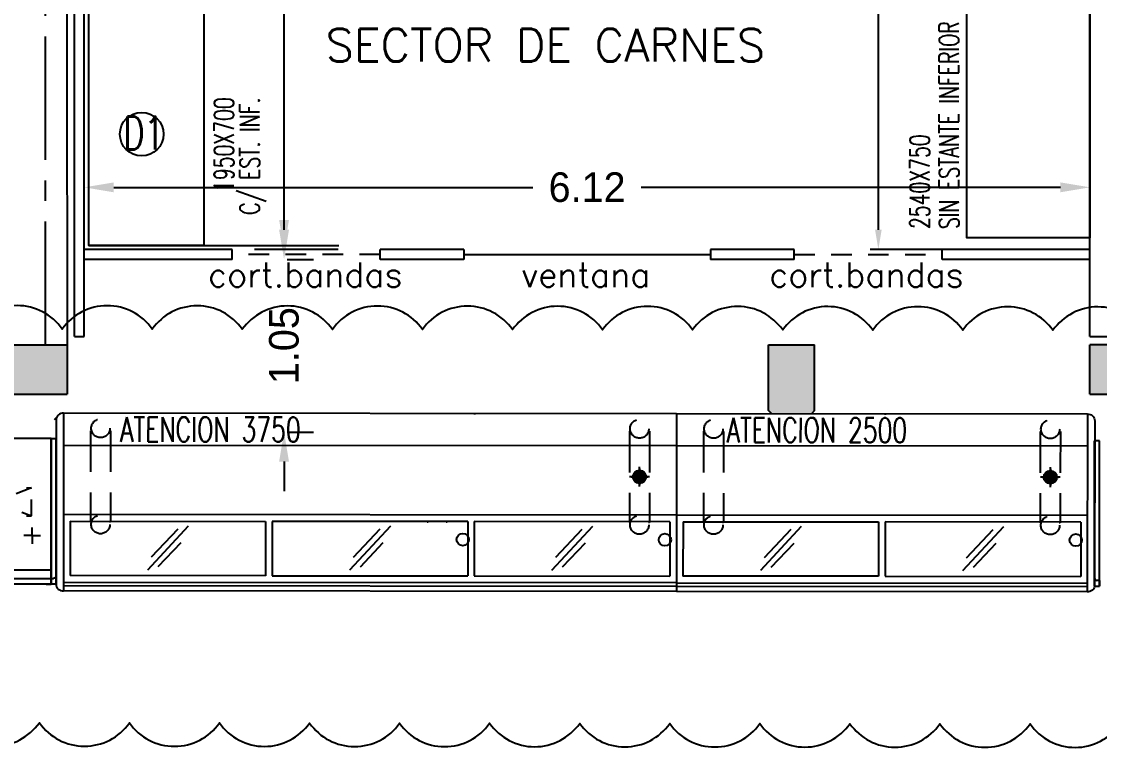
# Model space of a CAD drawing. Header units: metres. Extents: x 95 to 486, y 2972 to 3465.
# Drawn here: x 186.06 to 192.62, y 3407.13 to 3411.54 of the extents above; entities that cross this region are included whole.
import ezdxf
from ezdxf.enums import TextEntityAlignment as Align

# ---------------------------------------------------------------- set-up
doc = ezdxf.new("R2010")
doc.units = ezdxf.units.M
for name, pattern in [('CENTER2', [1.125, 0.75, -0.125, 0.125, -0.125]), ('DASHDOT2', [0.5, 0.25, -0.125, 0, -0.125]), ('HIDDEN', [0.375, 0.25, -0.125]), ('HIDDEN2', [0.1875, 0.125, -0.0625]), ('TRATTEGGIATA2', [0.375, 0.25, -0.125])]:
    doc.linetypes.add(name, pattern=pattern)
for name, color, linetype in [('0_CAMARAS', 4, 'Continuous'), ('0_LINEAS-MEDIANERAS', 1, 'DASHDOT2'), ('0_MUROS', 7, 'Continuous'), ('C_COTAS', 5, 'Continuous'), ('E_EXHIBIDORAS', 1, 'Continuous'), ('E_INOXIGAS', 1, 'Continuous'), ('I_AGUA', 160, 'Continuous'), ('T_ITEMS', 142, 'Continuous'), ('T_TEXTOS', 3, 'Continuous'), ('T_TEXTOS-EQUIPAMIENTO', 5, 'Continuous')]:
    doc.layers.add(name, color=color, linetype=linetype)
doc.styles.add('ROMANS', font='romans.shx', dxfattribs={"width": 0.8, "height": 0.15})
doc.styles.add('ROMANS20', font='romans.shx', dxfattribs={"width": 0.9, "height": 2})
doc.styles.add('TESTI15', font='romans.shx', dxfattribs={"width": 0.9, "height": 1.5})
doc.dimstyles.new('PLANOS', dxfattribs={"dimscale": 0, "dimtxt": 0.12, "dimasz": 0.12, "dimexe": 0.05, "dimexo": 0.02, "dimgap": 0.04, "dimtad": 0, "dimdec": 3, "dimrnd": 0.005, "dimzin": 0, "dimdsep": 46, "dimtxsty": 'ROMANS', "dimcen": 2.5, "dimadec": 0, "dimazin": 0, "dimtfac": 1, "dimtdec": 3, "dimtmove": 2, "dimatfit": 3, "dimfxl": 1, "dimtolj": 1, "dimtzin": 0, "dimarcsym": 0})
doc.dimstyles.new('STANDARD$0', dxfattribs={"dimtxt": 0.2, "dimasz": 0.18, "dimexe": 0.18, "dimexo": 0.0625, "dimgap": 0.09, "dimtad": 0, "dimzin": 0, "dimdsep": 46, "dimtxsty": 'ROMANS', "dimblk": 'OBLIQUE', "dimsah": 1, "dimcen": 0.09, "dimse1": 1, "dimse2": 1, "dimadec": 0, "dimazin": 0, "dimtfac": 1, "dimtofl": 0, "dimtmove": 0, "dimatfit": 3, "dimldrblk": 'OBLIQUE', "dimfxl": 1, "dimtolj": 1, "dimtzin": 0, "dimarcsym": 0})

# ---------------------------------------------------------------- blocks, each defined once
blk = doc.blocks.new('*D261')
at = {"layer": 'C_COTAS', "color": 0, "lineweight": -2, "transparency": 16777216}
for p, q in [((186.4399, 3409.6887), (186.4399, 3410.7124)), ((192.5599, 3409.6887), (192.5599, 3410.7124)), ((186.6199, 3410.5324), (189.1699, 3410.5324)), ((192.3799, 3410.5324), (189.8299, 3410.5324))]:
    blk.add_line(p, q, dxfattribs=at)
at = {"layer": 'C_COTAS', "color": 0, "transparency": 16777216}
for points in [[(186.6199, 3410.5624), (186.6199, 3410.5024), (186.4399, 3410.5324)], [(192.3799, 3410.5624), (192.3799, 3410.5024), (192.5599, 3410.5324)]]:
    blk.add_solid(points, dxfattribs=at)
at = {"layer": 'DEFPOINTS', "color": 0, "transparency": 16777216}
for p in [(192.5599, 3410.5324), (186.4399, 3409.6262), (192.5599, 3409.6262)]:
    blk.add_point(p, dxfattribs=at)
at = {"layer": 'C_COTAS', "color": 0, "transparency": 16777216, "insert": (189.4999, 3410.5324), "char_height": 0.18, "attachment_point": 5}
blk.add_mtext('\\A1;6.12', dxfattribs=at)
blk = doc.blocks.new('*D271')
at = {"layer": 'C_COTAS', "color": 0, "lineweight": -2, "transparency": 16777216}
for p, q in [((187.6559, 3410.2745), (187.6559, 3410.4545)), ((187.6748, 3410.0945), (187.8359, 3410.0945)), ((187.6748, 3409.0445), (187.8359, 3409.0445)), ((187.6559, 3408.8645), (187.6559, 3408.6845))]:
    blk.add_line(p, q, dxfattribs=at)
at = {"layer": 'C_COTAS', "color": 0, "transparency": 16777216}
for points in [[(187.6259, 3410.2745), (187.6859, 3410.2745), (187.6559, 3410.0945)], [(187.6259, 3408.8645), (187.6859, 3408.8645), (187.6559, 3409.0445)]]:
    blk.add_solid(points, dxfattribs=at)
at = {"layer": 'DEFPOINTS', "color": 0, "transparency": 16777216}
for p in [(187.6123, 3410.0945), (187.6559, 3410.0945), (187.6123, 3409.0445)]:
    blk.add_point(p, dxfattribs=at)
at = {"layer": 'C_COTAS', "color": 0, "transparency": 16777216, "insert": (187.6559, 3409.5695), "char_height": 0.18, "attachment_point": 5, "rotation": 90}
blk.add_mtext('\\A1;1.05', dxfattribs=at)
blk = doc.blocks.new('*D272')
at = {"layer": 'C_COTAS', "color": 0, "lineweight": -2, "transparency": 16777216}
for p, q in [((187.9855, 3416.3245), (187.4759, 3416.3245)), ((187.6559, 3416.1445), (187.6559, 3413.5695)), ((187.6559, 3410.3345), (187.6559, 3412.9095)), ((187.9855, 3410.1545), (187.4759, 3410.1545))]:
    blk.add_line(p, q, dxfattribs=at)
at = {"layer": 'C_COTAS', "color": 0, "transparency": 16777216}
for points in [[(187.6259, 3416.1445), (187.6859, 3416.1445), (187.6559, 3416.3245)], [(187.6259, 3410.3345), (187.6859, 3410.3345), (187.6559, 3410.1545)]]:
    blk.add_solid(points, dxfattribs=at)
at = {"layer": 'DEFPOINTS', "color": 0, "transparency": 16777216}
for p in [(187.6559, 3416.3245), (188.048, 3416.3245), (188.048, 3410.1545)]:
    blk.add_point(p, dxfattribs=at)
at = {"layer": 'C_COTAS', "color": 0, "transparency": 16777216, "insert": (187.6559, 3413.2395), "char_height": 0.18, "attachment_point": 5, "rotation": 90}
blk.add_mtext('\\A1;6.17', dxfattribs=at)
blk = doc.blocks.new('*D285')
at = {"layer": 'DEFPOINTS', "color": 0, "transparency": 16777216}
for p in [(191.2724, 3414.0657), (192.4699, 3414.0657), (192.5599, 3410.1545)]:
    blk.add_point(p, dxfattribs=at)
at = {"layer": 'I_AGUA', "color": 0, "lineweight": -2, "transparency": 16777216}
for p, q in [((192.4499, 3414.0657), (191.2224, 3414.0657)), ((191.2724, 3413.9457), (191.2724, 3412.3901)), ((191.2724, 3410.2745), (191.2724, 3411.8301)), ((192.5399, 3410.1545), (191.2224, 3410.1545))]:
    blk.add_line(p, q, dxfattribs=at)
at = {"layer": 'I_AGUA', "color": 0, "transparency": 16777216}
for points in [[(191.2524, 3413.9457), (191.2924, 3413.9457), (191.2724, 3414.0657)], [(191.2524, 3410.2745), (191.2924, 3410.2745), (191.2724, 3410.1545)]]:
    blk.add_solid(points, dxfattribs=at)
at = {"layer": 'I_AGUA', "color": 0, "transparency": 16777216, "insert": (191.2724, 3412.1101), "char_height": 0.15, "attachment_point": 5, "rotation": 90, "style": 'ROMANS'}
blk.add_mtext('\\A1;3.910', dxfattribs=at)
blk = doc.blocks.new('AT3750')
at = {"layer": 'E_EXHIBIDORAS'}
blk.add_hatch(color=256, dxfattribs=at).paths.add_polyline_path([(1482702.1479, 4422578.1491, 1), (1482702.0679, 4422578.1491, 1)])
blk.add_hatch(color=256, dxfattribs=at).paths.add_polyline_path([(1482702.1479, 4422578.1491, 1), (1482702.0679, 4422578.1491, 1)])
for p, q in [((1482698.6029, 4422578.5324), (1482698.6029, 4422577.4826)), ((1482698.6029, 4422578.5324), (1482698.6029, 4422577.4826)), ((1482702.3329, 4422578.5324), (1482698.6029, 4422578.5324)), ((1482698.6029, 4422578.5323), (1482698.6029, 4422578.5278)), ((1482701.1029, 4422578.5323), (1482701.1029, 4422578.5278)), ((1482702.3329, 4422578.5324), (1482702.3329, 4422577.4826)), ((1482702.3329, 4422578.5324), (1482702.3329, 4422577.4826)), ((1482702.3329, 4422578.5323), (1482702.3329, 4422578.5278)), ((1482702.3329, 4422578.3371), (1482698.6029, 4422578.3371)), ((1482702.1079, 4422578.0891), (1482702.1079, 4422578.2091)), ((1482702.1079, 4422578.1991), (1482702.1079, 4422578.0991)), ((1482702.1679, 4422578.1491), (1482702.0479, 4422578.1491)), ((1482702.0579, 4422578.1491), (1482702.1579, 4422578.1491)), ((1482702.3329, 4422577.9158), (1482698.6039, 4422577.9158)), ((1482698.6029, 4422577.5054), (1482702.3329, 4422577.5054)), ((1482698.6029, 4422577.4826), (1482698.6029, 4422577.4526)), ((1482702.3329, 4422577.4826), (1482698.6029, 4422577.4826)), ((1482702.3329, 4422577.4526), (1482698.6029, 4422577.4526)), ((1482702.3329, 4422577.4826), (1482702.3329, 4422577.4526)), ((1482702.3329, 4422577.4826), (1482702.3329, 4422577.4526))]:
    blk.add_line(p, q, dxfattribs=at)
at = {"layer": 'E_EXHIBIDORAS', "color": 5, "linetype": 'HIDDEN'}
for p, q in [((1482698.7674, 4422578.4259), (1482698.7674, 4422577.8719)), ((1482698.8894, 4422578.4259), (1482698.8894, 4422577.8719)), ((1482702.0464, 4422578.4259), (1482702.0464, 4422577.8719)), ((1482702.1684, 4422578.4259), (1482702.1684, 4422577.8719))]:
    blk.add_line(p, q, dxfattribs=at)
at = {"layer": 'E_EXHIBIDORAS', "color": 5}
for p, q in [((1482698.7674, 4422578.4259), (1482698.7734, 4422578.4259)), ((1482698.8894, 4422578.4259), (1482698.8834, 4422578.4259)), ((1482702.1684, 4422578.4259), (1482702.1624, 4422578.4259)), ((1482698.6429, 4422577.8758), (1482698.6429, 4422577.5454)), ((1482698.6429, 4422577.8758), (1482699.8329, 4422577.8758)), ((1482698.7734, 4422577.8719), (1482698.7674, 4422577.8719)), ((1482698.8894, 4422577.8719), (1482698.8834, 4422577.8719)), ((1482699.8329, 4422577.8758), (1482699.8329, 4422577.5454)), ((1482699.8729, 4422577.8758), (1482699.8729, 4422577.5454)), ((1482701.0629, 4422577.8758), (1482699.8729, 4422577.8758)), ((1482700.8224, 4422577.8719), (1482700.8164, 4422577.8719)), ((1482700.9384, 4422577.8719), (1482700.9324, 4422577.8719)), ((1482701.0629, 4422577.8758), (1482701.0629, 4422577.5454)), ((1482701.1029, 4422577.8758), (1482701.1029, 4422577.5454)), ((1482702.2929, 4422577.8758), (1482701.1029, 4422577.8758)), ((1482702.0524, 4422577.8719), (1482702.0464, 4422577.8719)), ((1482702.1684, 4422577.8719), (1482702.1624, 4422577.8719)), ((1482702.2929, 4422577.8758), (1482702.2929, 4422577.5454)), ((1482699.8329, 4422577.5454), (1482698.6429, 4422577.5454)), ((1482699.8729, 4422577.5454), (1482701.0629, 4422577.5454)), ((1482701.1029, 4422577.5454), (1482702.2929, 4422577.5454))]:
    blk.add_line(p, q, dxfattribs=at)
at = {"layer": 'E_EXHIBIDORAS', "color": 5, "linetype": 'Continuous'}
for p, q in [((1482699.3621, 4422577.8471), (1482699.1138, 4422577.5794)), ((1482700.5921, 4422577.8471), (1482700.3438, 4422577.5794)), ((1482701.8221, 4422577.8471), (1482701.5738, 4422577.5794)), ((1482699.298, 4422577.8286), (1482699.1368, 4422577.6568)), ((1482700.528, 4422577.8286), (1482700.3668, 4422577.6568)), ((1482701.758, 4422577.8286), (1482701.5968, 4422577.6568)), ((1482699.3167, 4422577.7452), (1482699.1782, 4422577.5983)), ((1482700.5467, 4422577.7452), (1482700.4082, 4422577.5983)), ((1482701.7767, 4422577.7452), (1482701.6382, 4422577.5983))]:
    blk.add_line(p, q, dxfattribs=at)
at = {"layer": 'E_EXHIBIDORAS', "color": 5, "linetype": 'HIDDEN'}
for centre in [(1482698.8284, 4422578.4411), (1482702.1074, 4422578.4411), (1482698.8284, 4422577.8567), (1482702.1074, 4422577.8567)]:
    blk.add_circle(centre, 0.057, dxfattribs=at)
at = {"layer": 'E_EXHIBIDORAS'}
blk.add_circle((1482702.1079, 4422578.1491), 0.04, dxfattribs=at)
blk.add_circle((1482702.1079, 4422578.1491), 0.04, dxfattribs=at)
at = {"layer": 'E_EXHIBIDORAS', "ltscale": 3}
for centre in [(1482701.0329, 4422577.7662), (1482702.2629, 4422577.7662)]:
    blk.add_circle(centre, 0.0375, dxfattribs=at)
at = {"layer": 'E_EXHIBIDORAS', "color": 5, "style": 'ROMANS20', "width": 0.7}
blk.add_text('ATENCION 3750', height=0.15, dxfattribs=at).set_placement((1482698.9477, 4422578.3596))
blk = doc.blocks.new('at2500')
at = {"layer": 'E_EXHIBIDORAS'}
blk.add_hatch(color=256, dxfattribs=at).paths.add_polyline_path([(1482700.9179, 4422578.1491, 1), (1482700.8379, 4422578.1491, 1)])
blk.add_hatch(color=256, dxfattribs=at).paths.add_polyline_path([(1482700.9179, 4422578.1491, 1), (1482700.8379, 4422578.1491, 1)])
for p, q in [((1482698.6029, 4422578.5324), (1482698.6029, 4422577.4826)), ((1482698.6029, 4422578.5324), (1482698.6029, 4422577.4826)), ((1482701.1029, 4422578.5324), (1482698.6029, 4422578.5324)), ((1482698.6029, 4422578.5323), (1482698.6029, 4422578.5278)), ((1482699.8729, 4422578.5323), (1482699.8729, 4422578.5278)), ((1482701.1029, 4422578.5324), (1482701.1029, 4422577.4826)), ((1482701.1029, 4422578.5324), (1482701.1029, 4422577.4826)), ((1482701.1029, 4422578.5323), (1482701.1029, 4422578.5278)), ((1482701.1029, 4422578.3371), (1482698.6029, 4422578.3371)), ((1482700.8779, 4422578.0891), (1482700.8779, 4422578.2091)), ((1482700.8779, 4422578.1991), (1482700.8779, 4422578.0991)), ((1482700.9379, 4422578.1491), (1482700.8179, 4422578.1491)), ((1482700.8279, 4422578.1491), (1482700.9279, 4422578.1491)), ((1482701.1029, 4422577.9158), (1482698.6039, 4422577.9158)), ((1482698.6029, 4422577.5054), (1482701.1029, 4422577.5054)), ((1482698.6029, 4422577.4826), (1482698.6029, 4422577.4526)), ((1482701.1029, 4422577.4826), (1482698.6029, 4422577.4826)), ((1482701.1029, 4422577.4526), (1482698.6029, 4422577.4526)), ((1482701.1029, 4422577.4826), (1482701.1029, 4422577.4526)), ((1482701.1029, 4422577.4826), (1482701.1029, 4422577.4526))]:
    blk.add_line(p, q, dxfattribs=at)
at = {"layer": 'E_EXHIBIDORAS', "color": 5, "linetype": 'HIDDEN'}
for p, q in [((1482698.7674, 4422578.4259), (1482698.7674, 4422577.8719)), ((1482698.8894, 4422578.4259), (1482698.8894, 4422577.8719)), ((1482700.8164, 4422578.4259), (1482700.8164, 4422577.8719)), ((1482700.9384, 4422578.4259), (1482700.9384, 4422577.8719))]:
    blk.add_line(p, q, dxfattribs=at)
at = {"layer": 'E_EXHIBIDORAS', "color": 5}
for p, q in [((1482698.7674, 4422578.4259), (1482698.7734, 4422578.4259)), ((1482698.8894, 4422578.4259), (1482698.8834, 4422578.4259)), ((1482700.9384, 4422578.4259), (1482700.9324, 4422578.4259)), ((1482698.6429, 4422577.8758), (1482698.6429, 4422577.5454)), ((1482698.6429, 4422577.8758), (1482699.8329, 4422577.8758)), ((1482698.7734, 4422577.8719), (1482698.7674, 4422577.8719)), ((1482698.8894, 4422577.8719), (1482698.8834, 4422577.8719)), ((1482699.8329, 4422577.8758), (1482699.8329, 4422577.5454)), ((1482699.8729, 4422577.8758), (1482699.8729, 4422577.5454)), ((1482701.0629, 4422577.8758), (1482699.8729, 4422577.8758)), ((1482699.8729, 4422577.8758), (1482699.8729, 4422577.5454)), ((1482701.0629, 4422577.8758), (1482699.8729, 4422577.8758)), ((1482700.8224, 4422577.8719), (1482700.8164, 4422577.8719)), ((1482700.8224, 4422577.8719), (1482700.8164, 4422577.8719)), ((1482700.9384, 4422577.8719), (1482700.9324, 4422577.8719)), ((1482700.9384, 4422577.8719), (1482700.9324, 4422577.8719)), ((1482701.0629, 4422577.8758), (1482701.0629, 4422577.5454)), ((1482701.0629, 4422577.8758), (1482701.0629, 4422577.5454)), ((1482699.8329, 4422577.5454), (1482698.6429, 4422577.5454)), ((1482699.8729, 4422577.5454), (1482701.0629, 4422577.5454)), ((1482699.8729, 4422577.5454), (1482701.0629, 4422577.5454))]:
    blk.add_line(p, q, dxfattribs=at)
at = {"layer": 'E_EXHIBIDORAS', "color": 5, "linetype": 'Continuous'}
for p, q in [((1482699.3621, 4422577.8471), (1482699.1138, 4422577.5794)), ((1482700.5921, 4422577.8471), (1482700.3438, 4422577.5794)), ((1482700.5921, 4422577.8471), (1482700.3438, 4422577.5794)), ((1482699.298, 4422577.8286), (1482699.1368, 4422577.6568)), ((1482700.528, 4422577.8286), (1482700.3668, 4422577.6568)), ((1482700.528, 4422577.8286), (1482700.3668, 4422577.6568)), ((1482699.3167, 4422577.7452), (1482699.1782, 4422577.5983)), ((1482700.5467, 4422577.7452), (1482700.4082, 4422577.5983)), ((1482700.5467, 4422577.7452), (1482700.4082, 4422577.5983))]:
    blk.add_line(p, q, dxfattribs=at)
at = {"layer": 'E_EXHIBIDORAS', "color": 5, "linetype": 'HIDDEN'}
for centre in [(1482698.8284, 4422578.4411), (1482700.8774, 4422578.4411), (1482698.8284, 4422577.8567), (1482700.8774, 4422577.8567)]:
    blk.add_circle(centre, 0.057, dxfattribs=at)
at = {"layer": 'E_EXHIBIDORAS'}
blk.add_circle((1482700.8779, 4422578.1491), 0.04, dxfattribs=at)
blk.add_circle((1482700.8779, 4422578.1491), 0.04, dxfattribs=at)
at = {"layer": 'E_EXHIBIDORAS', "ltscale": 3}
blk.add_circle((1482701.0329, 4422577.7662), 0.0375, dxfattribs=at)
blk.add_circle((1482701.0329, 4422577.7662), 0.0375, dxfattribs=at)
at = {"layer": 'E_EXHIBIDORAS', "color": 5, "style": 'ROMANS20', "width": 0.7}
blk.add_text('ATENCION 2500', height=0.15, dxfattribs=at).set_placement((1482698.9082, 4422578.3588))
blk = doc.blocks.new('ll')
at = {"layer": 'E_EXHIBIDORAS'}
for p, q in [((1482697.7958, 4422578.5324), (1482697.7958, 4422577.4826)), ((1482697.7958, 4422578.5324), (1482697.7958, 4422577.4826)), ((1482697.7958, 4422578.5323), (1482697.7958, 4422578.5278)), ((1482697.7508, 4422578.4926), (1482697.7508, 4422577.4926)), ((1482697.7958, 4422577.4826), (1482697.7958, 4422577.4526))]:
    blk.add_line(p, q, dxfattribs=at)
for centre, radius, start, end in [((1482697.7908, 4422578.4926), 0.04, 82.81924, 180), ((1482697.7912, 4422577.4928), 0.0404, 180.25802, 276.47491)]:
    blk.add_arc(centre, radius, start, end, dxfattribs=at)
blk = doc.blocks.new('atencion lateral')
at = {"layer": 'E_EXHIBIDORAS'}
blk.add_blockref('ll', (-1482697.7958, -4422578.5324), dxfattribs=at)
blk = doc.blocks.new('2500')
at = {"layer": 'E_EXHIBIDORAS'}
for p, q in [((411945.5, 428701.4), (409445.5, 428701.4)), ((409445.5, 428701.4), (409445.5, 427851.4)), ((411945.5, 428701.4), (411945.5, 427851.4)), ((409567.1, 428111.4), (409517.1, 428111.4)), ((409567.1, 428111.4), (409567.1, 428161.4)), ((409567.1, 428111.4), (409567.1, 428061.4)), ((409567.1, 428111.4), (409617.1, 428111.4)), ((411830.5, 428111.4), (411780.5, 428111.4)), ((411830.5, 428111.4), (411830.5, 428161.4)), ((411830.5, 428111.4), (411830.5, 428061.4)), ((411830.5, 428111.4), (411880.5, 428111.4)), ((409705.5, 428053.5), (409717, 428081.5)), ((409716.8, 428025.5), (409705.5, 428053.5)), ((409717, 428081.5), (409744.9, 428093.4)), ((409744.9, 428093.4), (409773.6, 428081.9)), ((409745.5, 427903.4), (409745.5, 428053.4)), ((409773.6, 428081.9), (409785.5, 428053.3)), ((409785.5, 428053.3), (409773.9, 428025.3)), ((409745.5, 428013.4), (409716.8, 428025.5)), ((409773.9, 428025.3), (409745.5, 428013.4)), ((409445.5, 427851.4), (411945.5, 427851.4)), ((411915.5, 427816.4), (411945.5, 427816.4))]:
    blk.add_line(p, q, dxfattribs=at)
at = {"layer": 'E_EXHIBIDORAS', "linetype": 'TRATTEGGIATA2'}
for p, q in [((411395.5, 428401.4), (411825.5, 428401.4)), ((411395.5, 428401.4), (411825.5, 428231.4)), ((411825.5, 428401.4), (411395.5, 428231.4)), ((411395.5, 428401.4), (411395.5, 428231.4)), ((411825.5, 428231.4), (411825.5, 428401.4)), ((411395.5, 428231.4), (411825.5, 428231.4))]:
    blk.add_line(p, q, dxfattribs=at)
at = {"layer": 'E_EXHIBIDORAS', "color": 3}
for p, q in [((409445.5, 427903.4), (411945.5, 427903.4)), ((411945.5, 427816.4), (409445.5, 427816.4))]:
    blk.add_line(p, q, dxfattribs=at)
at = {"layer": 'E_EXHIBIDORAS', "color": 5, "style": 'TESTI15', "width": 0.9}
blk.add_text('Autoservicio Alta 2500', height=147.999, dxfattribs=at).set_placement((410671.8, 428567.6), align=Align.MIDDLE)
blk = doc.blocks.new('lateral izquierdo')
at = {"layer": 'E_EXHIBIDORAS', "color": 3, "linetype": 'ByBlock'}
for p, q in [((407702.4, 429665.3), (407702.4, 430550.3)), ((407732.4, 429700.3), (407717.4, 429700.3)), ((407702.4, 429665.3), (407732.4, 429665.3))]:
    blk.add_line(p, q, dxfattribs=at)
at = {"layer": 'E_EXHIBIDORAS'}
for p, q in [((407732.4, 430550.3), (407702.4, 430550.3)), ((407732.4, 429700.3), (407732.4, 429665.3))]:
    blk.add_line(p, q, dxfattribs=at)
at = {"layer": 'E_EXHIBIDORAS', "color": 1, "linetype": 'ByBlock'}
blk.add_line((407732.4, 429665.3), (407732.4, 430550.3), dxfattribs=at)
at = {"layer": 'E_EXHIBIDORAS', "color": 3, "linetype": 'ByBlock'}
blk.add_arc((407719.8, 429717.6), 17.5, 187.77051, 262.22949, dxfattribs=at)

msp = doc.modelspace()

# ---------------------------------------------------------------- hatches: boundary and pattern name
at = {"layer": '0_MUROS'}
h = msp.add_hatch(color=256, dxfattribs=at)
h.paths.add_polyline_path([(185.8846, 3409.5745), (185.5886, 3409.5745), (185.5886, 3409.1745), (185.6086, 3409.1545), (185.8646, 3409.1545), (185.8846, 3409.1745)])
h.paths.add_polyline_path([(190.8846, 3409.5745), (190.6046, 3409.5745), (190.6046, 3409.1745), (190.6246, 3409.1545), (190.8646, 3409.1545), (190.8846, 3409.1745)])
for points in [[(186.3356, 3409.5745), (185.8846, 3409.5745), (185.8846, 3409.2745), (186.3358, 3409.2745)], [(201.3746, 3409.2745), (201.3746, 3409.0945), (201.7046, 3409.0945), (201.7046, 3409.2745), (205.6046, 3409.2745), (205.6046, 3409.1145), (205.6246, 3409.0945), (205.9146, 3409.0945), (205.9346, 3409.1145), (205.9346, 3409.2745), (207.8886, 3409.2745), (207.8886, 3409.5745), (192.5599, 3409.5745), (192.5599, 3409.2745), (195.6046, 3409.2745), (195.6046, 3409.1745), (195.6246, 3409.1545), (195.8646, 3409.1545), (195.8846, 3409.1745), (195.8846, 3409.2745)]]:
    msp.add_hatch(color=256, dxfattribs=at).paths.add_polyline_path(points)

# ---------------------------------------------------------------- linework, layer by layer
for points in [[(192.8823, 3409.6624, 0.520567), (192.3343, 3409.663, 0.520567), (191.7862, 3409.6637, 0.520567), (191.2382, 3409.6644, 0.520567), (190.6902, 3409.665, 0.520567), (190.1421, 3409.6657, 0.520567), (189.5941, 3409.6663, 0.520567), (189.0461, 3409.667, 0.520567), (188.498, 3409.6677, 0.520567), (187.95, 3409.6683, 0.520567), (187.402, 3409.669, 0.520567), (186.8539, 3409.6697, 0.520567), (186.3059, 3409.6703, 0.520567), (185.7578, 3409.671, 0.520567)], [(185.6188, 3407.2773, 0.520567), (186.1668, 3407.2766, 0.520567), (186.7148, 3407.2759, 0.520567), (187.2629, 3407.2753, 0.520567), (187.8109, 3407.2746, 0.520567), (188.3589, 3407.2739, 0.520567), (188.907, 3407.2733, 0.520567), (189.455, 3407.2726, 0.520567), (190.003, 3407.272, 0.520567), (190.5511, 3407.2713, 0.520567), (191.0991, 3407.2706, 0.520567), (191.6472, 3407.27, 0.520567), (192.1952, 3407.2693, 0.520567), (192.7432, 3407.2686, 0.520567)]]:
    msp.add_lwpolyline(points, format="xyb")
at = {"layer": '0_CAMARAS'}
for p, q in [((192.5599, 3410.1545), (192.5599, 3415.0162)), ((186.3799, 3409.6262), (186.3799, 3414.6245)), ((186.4399, 3410.1545), (186.4399, 3414.6245)), ((187.3399, 3410.1545), (186.4399, 3410.1545)), ((187.3399, 3410.0945), (187.3399, 3410.1545)), ((188.2399, 3410.0945), (188.2399, 3410.1545)), ((188.7499, 3410.1545), (188.2399, 3410.1545)), ((188.7499, 3410.1545), (188.7499, 3410.0945)), ((190.7599, 3410.1545), (190.2499, 3410.1545)), ((190.2499, 3410.1545), (190.2499, 3410.0945)), ((190.7599, 3410.0945), (190.7599, 3410.1545)), ((192.5599, 3410.1545), (191.6599, 3410.1545)), ((191.6599, 3410.0945), (191.6599, 3410.1545)), ((186.4399, 3409.6262), (186.4399, 3410.0945)), ((187.3399, 3410.0945), (186.4399, 3410.0945)), ((188.7499, 3410.0945), (188.2399, 3410.0945)), ((190.7599, 3410.0945), (190.2499, 3410.0945)), ((192.5599, 3410.0945), (191.6599, 3410.0945)), ((192.5599, 3409.6262), (192.5599, 3410.0945)), ((186.3799, 3409.6262), (186.4399, 3409.6262)), ((192.5599, 3409.6262), (197.2199, 3409.6262))]:
    msp.add_line(p, q, dxfattribs=at)
at = {"layer": '0_CAMARAS', "color": 3, "linetype": 'HIDDEN2'}
for p, q in [((188.2399, 3410.1245), (187.3399, 3410.1245)), ((190.7599, 3410.1245), (191.6599, 3410.1245))]:
    msp.add_line(p, q, dxfattribs=at)
at = {"layer": '0_CAMARAS', "color": 3}
msp.add_line((188.7499, 3410.1245), (190.2499, 3410.1245), dxfattribs=at)
at = {"layer": '0_LINEAS-MEDIANERAS', "linetype": 'CENTER2'}
msp.add_line((186.2036, 3409.5745), (186.2036, 3414.6245), dxfattribs=at)
at = {"layer": '0_MUROS'}
for p, q in [((186.3332, 3414.6245), (186.3358, 3409.2745)), ((182.8786, 3409.5745), (186.3356, 3409.5745)), ((190.6046, 3409.1745), (190.6046, 3409.5745)), ((190.6046, 3409.5745), (190.8846, 3409.5745)), ((190.8846, 3409.1745), (190.8846, 3409.5745)), ((207.8886, 3409.5745), (192.5599, 3409.5745)), ((192.5599, 3409.2745), (192.5599, 3409.5745)), ((182.9786, 3409.2745), (186.3358, 3409.2745)), ((192.5599, 3409.2745), (195.6046, 3409.2745)), ((186.2776, 3409.1386), (186.2576, 3409.1186)), ((190.6246, 3409.1545), (190.6046, 3409.1745)), ((190.8846, 3409.1745), (190.8646, 3409.1545))]:
    msp.add_line(p, q, dxfattribs=at)
at = {"layer": 'E_INOXIGAS'}
msp.add_line((186.4672, 3410.1796), (187.9888, 3410.1796), dxfattribs=at)
for points in [[(191.8099, 3412.7657), (192.5599, 3412.7657), (192.5599, 3410.2257), (191.8099, 3410.2257)], [(186.4672, 3412.1296), (187.1672, 3412.1296), (187.1672, 3410.1796), (186.4672, 3410.1796)]]:
    msp.add_lwpolyline(points, close=True, dxfattribs=at)
at = {"layer": 'T_ITEMS'}
msp.add_circle((186.7898, 3410.8559), 0.1326, dxfattribs=at)

# ---------------------------------------------------------------- block references
at = {"rotation": 359.9471449482826}
msp.add_blockref('at2500', (-1486587.7323, -4417799.714), dxfattribs=at)
at = {"layer": 'E_EXHIBIDORAS', "rotation": 359.9471449482826}
for name, p in [('atencion lateral', (186.3143, 3409.1587)), ('AT3750', (-1486591.4623, -4417799.7105))]:
    msp.add_blockref(name, p, dxfattribs=at)
at = {"layer": 'E_EXHIBIDORAS', "xscale": -1, "rotation": 359.9471449482827}
msp.add_blockref('atencion lateral', (192.5443, 3409.1529), dxfattribs=at)
at = {"layer": 'E_EXHIBIDORAS', "yscale": 0.001, "zscale": 0.001}
for name, p, xscale in [('2500', (-225.7072, 2980.3029), 0.001), ('lateral izquierdo', (593.9707, 2978.4541), -0.001), ('lateral izquierdo', (-215.1148, 2978.4407), 0.001)]:
    msp.add_blockref(name, p, dxfattribs=dict(at, xscale=xscale))

# ---------------------------------------------------------------- texts
at = {"layer": 'E_INOXIGAS', "color": 9, "style": 'ROMANS', "width": 0.7}
for s, p in [('SIN ESTANTE INFERIOR', (191.763, 3410.2789)), ('1950X700', (187.3504, 3410.5044)), ('C/ EST. INF.', (187.5072, 3410.3655)), ('2540X750', (191.5842, 3410.2789))]:
    msp.add_text(s, height=0.12, rotation=90, dxfattribs=at).set_placement(p)
at = {"layer": 'T_ITEMS', "style": 'ROMANS', "width": 0.7}
msp.add_text('D1', height=0.2, dxfattribs=at).set_placement((186.6798, 3410.7632))
at = {"layer": 'T_TEXTOS', "style": 'ROMANS'}
msp.add_text('SECTOR DE CARNES', height=0.2, dxfattribs=at).set_placement((187.909, 3411.2968))
at = {"layer": 'T_TEXTOS-EQUIPAMIENTO', "style": 'ROMANS'}
for s, p in [('cort.bandas', (187.7853, 3410.0007)), ('ventana', (189.4926, 3410.0007)), ('cort.bandas', (191.2004, 3410.0007))]:
    msp.add_text(s, height=0.15, dxfattribs=at).set_placement(p, align=Align.MIDDLE_CENTER)

# ---------------------------------------------------------------- dimensions: what is measured, and where the dimension line sits
at = {"layer": 'C_COTAS'}
for base, p1, p2, picture, middle in [((187.6559, 3416.3245), (188.048, 3410.1545), (188.048, 3416.3245), '*D272', (187.6559, 3413.2395)), ((187.6559, 3410.0945), (187.6123, 3409.0445), (187.6123, 3410.0945), '*D271', (187.6559, 3409.5695))]:
    dim = msp.add_linear_dim(base=base, p1=p1, p2=p2, angle=90, dimstyle='STANDARD$0', override={"dimtxt": 0.18, "dimtxsty": 'Standard', "dimsah": 0, "dimse1": 0, "dimse2": 0}, dxfattribs=at)
    dim.commit()
    dim.dimension.update_dxf_attribs({"geometry": picture, "text_midpoint": middle})
dim = msp.add_linear_dim(base=(192.5599, 3410.5324), p1=(186.4399, 3409.6262), p2=(192.5599, 3409.6262), dimstyle='STANDARD$0', override={"dimtxt": 0.18, "dimtxsty": 'Standard', "dimsah": 0, "dimse1": 0, "dimse2": 0}, dxfattribs=at)
dim.commit()
dim.dimension.update_dxf_attribs({"geometry": '*D261', "text_midpoint": (189.4999, 3410.5324)})
at = {"layer": 'I_AGUA'}
dim = msp.add_linear_dim(base=(191.2724, 3414.0657), p1=(192.5599, 3410.1545), p2=(192.4699, 3414.0657), angle=90, dimstyle='PLANOS', override={"dimscale": 1}, dxfattribs=at)
dim.commit()
dim.dimension.update_dxf_attribs({"geometry": '*D285', "text_midpoint": (191.2724, 3412.1101)})

doc.saveas('drawing.dxf')
